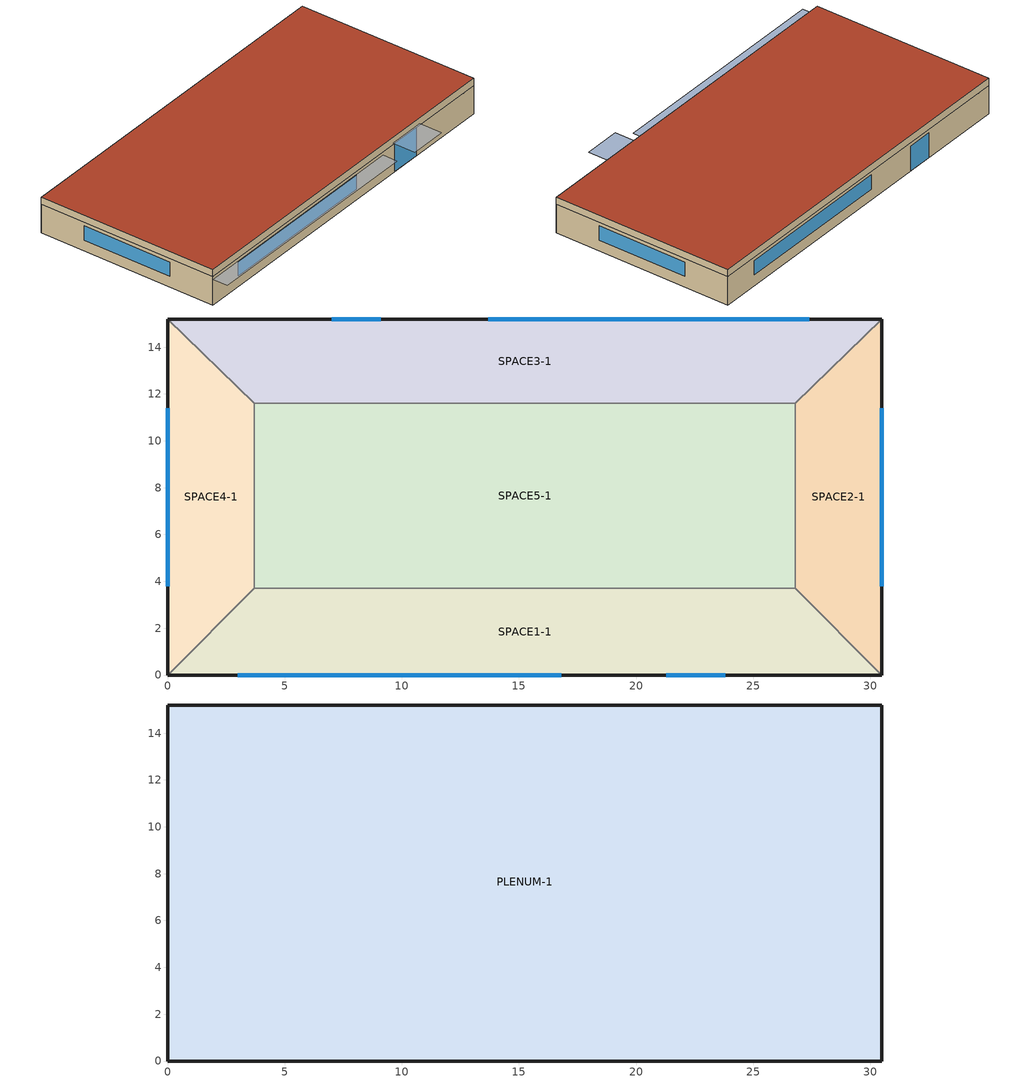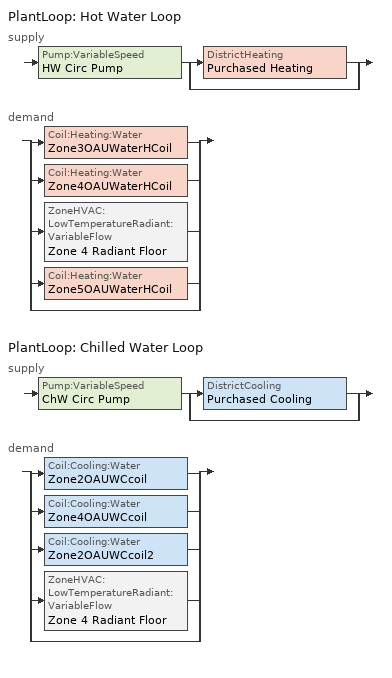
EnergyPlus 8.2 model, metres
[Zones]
SPACE1-1
 floor ground (FLOOR-SLAB-1): 26.8,3.7 30.5,0 0,0 3.7,3.7 z0
 wall outside (WALL-1): 0,0 30.5,0 z0:2.4
 wall to SPACE2-1 (INT-WALL-1): 30.5,0 26.8,3.7 z0:2.4
 wall to SPACE4-1 (INT-WALL-1): 3.7,3.7 0,0 z0:2.4
 wall to SPACE5-1 (INT-WALL-1): 26.8,3.7 3.7,3.7 z0:2.4
 window (Dbl Clr 3mm/13mm Air): 3,0 16.8,0 z0.9:2.1
 window (Sgl Grey 3mm): 21.3,0 23.8,0 z0:2.4
SPACE2-1
 floor ground (FLOOR-SLAB-1): 26.8,11.6 30.5,15.2 30.5,0 26.8,3.7 z0
 wall outside (WALL-1): 30.5,0 30.5,15.2 z0:2.4
 wall to SPACE3-1 (INT-WALL-1): 30.5,15.2 26.8,11.6 z0:2.4
 wall to SPACE5-1 (INT-WALL-1): 26.8,11.6 26.8,3.7 z0:2.4
 window (Dbl Clr 3mm/13mm Air): 30.5,3.8 30.5,11.4 z0.9:2.1
SPACE3-1
 floor ground (FLOOR-SLAB-1): 26.8,11.6 3.7,11.6 0,15.2 30.5,15.2 z0
 wall outside (WALL-1): 30.5,15.2 0,15.2 z0:2.4
 wall to SPACE4-1 (INT-WALL-1): 0,15.2 3.7,11.6 z0:2.4
 wall to SPACE5-1 (INT-WALL-1): 3.7,11.6 26.8,11.6 z0:2.4
 window (Dbl Clr 3mm/13mm Air): 27.4,15.2 13.7,15.2 z0.9:2.1
 window (Sgl Grey 3mm): 9.1,15.2 7,15.2 z0:2.1
SPACE4-1
 floor ground (FLOOR-SLAB-1R): 3.7,3.7 0,0 0,15.2 3.7,11.6 z0
 wall outside (WALL-1): 0,15.2 0,0 z0:2.4
 wall to SPACE5-1 (INT-WALL-1): 3.7,3.7 3.7,11.6 z0:2.4
 window (Dbl Clr 3mm/13mm Air): 0,11.4 0,3.8 z0.9:2.1
SPACE5-1
 floor ground (FLOOR-SLAB-1): 26.8,11.6 26.8,3.7 3.7,3.7 3.7,11.6 z0
PLENUM-1
 floor to SPACE1-1 (CLNG-1): 26.8,3.7 30.5,0 0,0 3.7,3.7 z2.4
 floor to SPACE2-1 (CLNG-1): 26.8,11.6 30.5,15.2 30.5,0 26.8,3.7 z2.4
 floor to SPACE3-1 (CLNG-1): 26.8,11.6 3.7,11.6 0,15.2 30.5,15.2 z2.4
 floor to SPACE4-1 (CLNG-1): 3.7,3.7 0,0 0,15.2 3.7,11.6 z2.4
 floor to SPACE5-1 (CLNG-1): 26.8,11.6 26.8,3.7 3.7,3.7 3.7,11.6 z2.4
 wall outside (WALL-1): 0,0 30.5,0 30.5,15.2 0,15.2 0,0 z2.4:3
 roof outside (ROOF-1): 0,15.2 0,0 30.5,0 30.5,15.2 z3
shading: 0,-1.3 0,0 19.8,0 19.8,-1.3 z2.2; 21,-2 21,0 24.1,0 24.1,-2 z2.6
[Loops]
PlantLoop 'Hot Water Loop'
 supply: Pump:VariableSpeed 'HW Circ Pump' > split
  | DistrictHeating 'Purchased Heating'
  | bypass
 demand: split
  | Coil:Heating:Water 'Zone3OAUWaterHCoil'
  | Coil:Heating:Water 'Zone4OAUWaterHCoil'
  | ZoneHVAC:LowTemperatureRadiant:VariableFlow 'Zone 4 Radiant Floor'
  | Coil:Heating:Water 'Zone5OAUWaterHCoil'
  | bypass
PlantLoop 'Chilled Water Loop'
 supply: Pump:VariableSpeed 'ChW Circ Pump' > split
  | DistrictCooling 'Purchased Cooling'
  | bypass
 demand: split
  | Coil:Cooling:Water 'Zone2OAUWCcoil'
  | Coil:Cooling:Water 'Zone4OAUWCcoil'
  | Coil:Cooling:Water 'Zone2OAUWCcoil2'
  | ZoneHVAC:LowTemperatureRadiant:VariableFlow 'Zone 4 Radiant Floor'
  | bypass
[Building]
Building: North Axis {deg}=30; Terrain=City; Loads Convergence Tolerance Value=0.04; Temperature Convergence Tolerance Value {deltaC}=0.4; Solar Distribution=FullExterior; Maximum Number of Warmup Days=25; Minimum Number of Warmup Days=6
[Site:Location]
CHICAGO_IL_USA TMY2-94846: Latitude {deg}=41.78; Longitude {deg}=-87.75; Time Zone {hr}=-6; Elevation {m}=190
[Site:GroundTemperature:BuildingSurface]
20.03, 20.03, 20.13, 20.3, 20.43, 20.52, 20.62, 20.77, 20.78, 20.55, 20.44, 20.2
[SizingPeriod:DesignDay] Day of Month=21; Humidity Condition Type=Wetbulb; Barometric Pressure {Pa}=99063; Rain Indicator=No; Snow Indicator=No; Daylight Saving Time Indicator=No; Solar Model Indicator=ASHRAEClearSky
Name | Month | Day Type | Maximum Dry-Bulb Temperature {C} | Daily Dry-Bulb Temperature Range {deltaC} | Wetbulb or DewPoint at Maximum Dry-Bulb {C} | Wind Speed {m/s} | Wind Direction {deg} | Sky Clearness
CHICAGO_IL_USA Annual Cooling 1% Design Conditions DB/MCWB | 7 | SummerDesignDay | 31.5 | 10.7 | 23 | 5.3 | 230 | 1
CHICAGO_IL_USA Annual Heating 99% Design Conditions DB | 1 | WinterDesignDay | -17.3 | 0 | -17.3 | 4.9 | 270 | 0
[Material] Thermal Absorptance=0.9
Name | Roughness | Thickness {m} | Conductivity {W/m-K} | Density {kg/m3} | Specific Heat {J/kg-K} | Solar Absorptance | Visible Absorptance
FINISH FLOORING - TILE 1 / 16 IN | Smooth | 0.0016 | 0.17 | 1922.21 | 1250 | 0.5 | 0.5
RG01 | Rough | 0.0127 | 1.442 | 881 | 1674 | 0.65 | 0.65
BR01 | VeryRough | 0.0095 | 0.162 | 1121 | 1464 | 0.7 | 0.7
IN46 | VeryRough | 0.0762 | 0.023 | 24 | 1590 | 0.5 | 0.5
WD01 | MediumSmooth | 0.0191 | 0.115 | 513 | 1381 | 0.78 | 0.78
PW03 | MediumSmooth | 0.0127 | 0.115 | 545 | 1213 | 0.78 | 0.78
IN02 | Rough | 0.0901 | 0.043 | 10 | 837 | 0.75 | 0.75
GP01 | MediumSmooth | 0.0127 | 0.16 | 801 | 837 | 0.75 | 0.75
GP02 | MediumSmooth | 0.0159 | 0.16 | 801 | 837 | 0.75 | 0.75
CC03 | MediumRough | 0.1016 | 1.31 | 2243 | 837 | 0.65 | 0.65
CC03R | MediumRough | 0.0508 | 1.31 | 2243 | 837 | 0.65 | 0.65
[Material:NoMass]
MAT-CLNG-1: Roughness=Rough; Thermal Resistance {m2-K/W}=0.652259; Thermal Absorptance=0.65; Solar Absorptance=0.65; Visible Absorptance=0.65
[Material:AirGap]
AL21: Thermal Resistance {m2-K/W}=0.157
[WindowMaterial:Glazing] Optical Data Type=SpectralAverage; Thickness {m}=0.003; Infrared Transmittance at Normal Incidence=0; Front Side Infrared Hemispherical Emissivity=0.84; Back Side Infrared Hemispherical Emissivity=0.84; Conductivity {W/m-K}=0.9
Name | Solar Transmittance at Normal Incidence | Front Side Solar Reflectance at Normal Incidence | Back Side Solar Reflectance at Normal Incidence | Visible Transmittance at Normal Incidence | Front Side Visible Reflectance at Normal Incidence | Back Side Visible Reflectance at Normal Incidence
CLEAR 3MM | 0.837 | 0.075 | 0.075 | 0.898 | 0.081 | 0.081
GREY 3MM | 0.626 | 0.061 | 0.061 | 0.611 | 0.061 | 0.061
[WindowMaterial:Gas]
AIR 13MM: Gas Type=Air; Thickness {m}=0.0127
[Construction]
ROOF-1: RG01, BR01, IN46, WD01
WALL-1: WD01, PW03, IN02, GP01
CLNG-1: MAT-CLNG-1
FLOOR-SLAB-1: CC03
INT-WALL-1: GP02, AL21, GP02
Dbl Clr 3mm/13mm Air: CLEAR 3MM, AIR 13MM, CLEAR 3MM
Sgl Grey 3mm: GREY 3MM
[Construction:InternalSource]
FLOOR-SLAB-1R: 2, 2, 1, 0.1524, IN02, CC03R, CC03R, FINISH FLOORING - TILE 1 / 16 IN
[Coil:Heating:Gas]
Name | Availability Schedule | Gas Burner Efficiency | Nominal Capacity {W}
Zone2OAUHeatingCoil | OAUnitOASched_01 | 0.77 | 30000
Desiccant Regen Coil | FanAndCoilAvailSched | 0.8 | 100000
[ZoneControl:Thermostat] Control Type Schedule=Zone Control Type Sched; Control 1=Heating Setpoint with SB; Control 2=Cooling Setpoint with SB
Name | Zone or ZoneList
Zone 1 Thermostat | SPACE1-1
Zone 2 Thermostat | SPACE2-1
Zone 3 Thermostat | SPACE3-1
Zone 4 Thermostat | SPACE4-1
Zone 5 Thermostat | SPACE5-1
[Coil:Cooling:Water] Design Air Flow Rate {m3/s}=0.84; Design Inlet Water Temperature {C}=6.67; Design Inlet Air Temperature {C}=30; Design Outlet Air Temperature {C}=11; Design Inlet Air Humidity Ratio {kgWater/kgDryAir}=0.014; Design Outlet Air Humidity Ratio {kgWater/kgDryAir}=0.008; Type of Analysis=SimpleAnalysis; Heat Exchanger Configuration=CrossFlow
Name | Availability Schedule | Design Water Flow Rate {m3/s}
Zone2OAUWCcoil2 | OAUnitOASched_01 | 0.002
Zone4OAUWCcoil | OAUnitOASched_01CCoil | 0.002
Zone2OAUWCcoil | OAUnitOASched_01 | 0.001
[ZoneInfiltration:DesignFlowRate] Schedule=INFIL-SCH; Design Flow Rate Calculation Method=AirChanges/Hour; Air Changes per Hour {1/hr}=0.3; Constant Term Coefficient=1
Name | Zone or ZoneList
Space1_INF | SPACE1-1
Space2_INF; Space4_INF | SPACE4-1
Space3_INF | SPACE3-1
Space5_INF | SPACE5-1
[ZoneHVAC:OutdoorAirUnit] Availability Schedule=OAUnitOASched_01; Outdoor Air Flow Rate {m3/s}=0.42; Exhaust Air Flow Rate {m3/s}=0.42
Name | Zone | Outdoor Air Schedule | Supply Fan | Supply Fan Placement | Exhaust Fan | Exhaust Air Schedule | Unit Control Type | High Air Control Temperature Schedule | Low Air Control Temperature Schedule | Outdoor Air Unit List
Zone5DXOutAir | SPACE5-1 | OAUnitOASched_01 | Zone5OAUFan1 | BlowThrough | Zone5OAUExhaustFan1 | OAUnitOASched_01 | TemperatureControl | OAUHitemp2 | OAULotemp2 | Zone5OAUEquip1
Zone5WaterOutAir | SPACE5-1 | OAUnitOASched_01 | Zone5OAUFan2 | DrawThrough | Zone5OAUextFan1 | OAUnitOASched_01 | NeutralControl |  |  | Zone5OAUEquip2
Zone4OutAir | SPACE4-1 | OAUnitOASched_01 | Zone4OAUFan | BlowThrough | Zone4OAUextFan | OAUnitOASched_01 | HUMIDITYCONTROL | DOAS Dewpoint Temp Sch |  | Zone4OAEQLIST
Zone3OutAir | SPACE3-1 | OAUnitOASched_02 | Zone3OAUFan | DrawThrough | Zone3OAUextFan | OAUnitOASched_02 | NeutralControl |  |  | Zone3OAEQLIST
Zone2OutAir | SPACE2-1 | OAUnitOASched_01 | Zone2OAUFan | BlowThrough | Zone2OAUExhaustFan | OAUnitOASched_01 | TemperatureControl | OAUHiCtrlTemp | OAULoCtrlTemp | Zone2OAEQLIST
Zone1OutAir | SPACE1-1 | OAUnitOASched_01 | Zone1OAUFan | DrawThrough | Zone1OAUextFan | OAUnitOASched_01 | TemperatureControl | OAUHiCtrlTemp | OAULoCtrlTemp | Zone1OAEQLIST
[Fan:ConstantVolume] Availability Schedule=OAUnitOASched_01; Fan Total Efficiency=0.5; Pressure Rise {Pa}=75; Motor Efficiency=0.9; Motor In Airstream Fraction=1
Name | Maximum Flow Rate {m3/s}
Zone5OAUFan1; Zone5OAUExhaustFan1; Zone5OAUextFan1; Zone3OAUextFan; Zone4OAUFan; Zone4OAUextFan; Zone3OAUFan; Zone2OAUFan; Zone2OAUExhaustFan; Zone1OAUextFan; Zone1OAUFan | 0.42
Zone5OAUFan2 | 0.84
[ZoneHVAC:OutdoorAirUnit:EquipmentList]
Name | Component 1 | Component 2 | Component 3 | Component 4
Zone5OAUEquip1 | Z5Dessicant | Zone5A2AHeat Recovery | DX Cooling Coil System 5 | Zone5DESHCoil
Zone5OAUEquip2 | DX Cooling Coil System 52 | Zone5OAUWaterHCoil
Zone4OAEQLIST | Zone4OAUHX | Zone4OAUWCcoil | Zone4OAUWaterHCoil
Zone3OAEQLIST | Zone3OAUHX | DX Cooling Coil System 3 | Zone3OAUWaterHCoil
Zone2OAEQLIST | Zone2OAUHX | Zone2OAUWCcoil | Zone2OAUHeatingCoil | Zone2OAUWCcoil2
Zone1OAEQLIST | Zone1OAUHR | DX Cooling Coil System 1 | Zone1OAUHeatingCoil
[Dehumidifier:Desiccant:NoFans]
Z5Dessicant: Availability Schedule=FanAndCoilAvailSched; Control Type=LeavingMaximumHumidityRatioSetpoint; Leaving Maximum Humidity Ratio Setpoint {kgWater/kgDryAir}=0.007; Nominal Process Air Flow Rate {m3/s}=1; Nominal Process Air Velocity {m/s}=2.5; Rotor Power {W}=10; Regeneration Coil=Desiccant Regen Coil; Regeneration Fan=Desiccant Regen Fan; Performance Model Type=DEFAULT
[Fan:VariableVolume]
Desiccant Regen Fan: Availability Schedule=FanAndCoilAvailSched; Fan Total Efficiency=0.7; Pressure Rise {Pa}=600; Maximum Flow Rate {m3/s}=1.3; Fan Power Minimum Flow Rate Input Method=FixedFlowRate; Fan Power Minimum Air Flow Rate {m3/s}=0; Motor Efficiency=0.9; Motor In Airstream Fraction=1; Fan Power Coefficient 1=0; Fan Power Coefficient 2=1; Fan Power Coefficient 3=0; Fan Power Coefficient 4=0; Fan Power Coefficient 5=0
[HeatExchanger:AirToAir:FlatPlate] Ratio of Supply to Secondary hA Values=1; Nominal Electric Power {W}=0
Name | Availability Schedule | Flow Arrangement Type | Economizer Lockout | Nominal Supply Air Flow Rate {m3/s} | Nominal Supply Air Inlet Temperature {C} | Nominal Supply Air Outlet Temperature {C} | Nominal Secondary Air Flow Rate {m3/s} | Nominal Secondary Air Inlet Temperature {C}
Zone5A2AHeat Recovery | FanAndCoilAvailSched | CounterFlow | Yes | 0.4333 | 5 | 15 | 0.4333 | 20
Zone4OAUHX | OAUnitOASched_01 | CrossFlowBothUnmixed | No | 0.84 | 24 | 20 | 0.84 | 17
[CoilSystem:Cooling:DX]
Name | Availability Schedule | Cooling Coil
DX Cooling Coil System 5 | OAUnitOASched_01 | ACDXCoil 5
DX Cooling Coil System 52 | OAUnitOASched_01 | ACDXCoil 52
DX Cooling Coil System 3 | OAUnitOASched_01 | ACDXCoil 3
DX Cooling Coil System 1 | FanAndCoilAvailSched | ACDXCoil 1
[Coil:Cooling:DX:SingleSpeed] Gross Rated Total Cooling Capacity {W}=autosize; Gross Rated Sensible Heat Ratio=autosize; Gross Rated Cooling COP {W/W}=3; Total Cooling Capacity Function of Temperature Curve=WindACCoolCapFT; Total Cooling Capacity Function of Flow Fraction Curve=WindACCoolCapFFF; Energy Input Ratio Function of Temperature Curve=WindACEIRFT; Energy Input Ratio Function of Flow Fraction Curve=WindACEIRFFF; Part Load Fraction Correlation Curve=WindACPLFFPLR
Name | Availability Schedule | Rated Air Flow Rate {m3/s}
ACDXCoil 5 | OAUnitOASched_01 | autosize
ACDXCoil 52 | FanAndCoilAvailSched | autosize
ACDXCoil 3 | OAUnitOASched_01 | 0.42
ACDXCoil 1 | FanAndCoilAvailSched | 0.42
[Coil:Heating:Electric] Availability Schedule=OAUnitOASched_01; Efficiency=0.99; Nominal Capacity {W}=30000
Zone5DESHCoil; Zone1OAUHeatingCoil
[Zone equipment]
SPACE5-1: Zone5WaterOutAir, Zone5DXOutAir
SPACE4-1: Zone4OutAir, Zone 4 Radiant Floor
SPACE3-1: Zone3OutAir
SPACE2-1: Zone2OutAir
SPACE1-1: Zone1OutAir
[Sizing:Plant]
Chilled Water Loop: Loop Type=Cooling; Design Loop Exit Temperature {C}=15; Loop Design Temperature Difference {deltaC}=5
[Sizing:Zone] Zone Cooling Design Supply Air Temperature Input Method=SupplyAirTemperature; Zone Cooling Design Supply Air Temperature {C}=12; Zone Heating Design Supply Air Temperature Input Method=SupplyAirTemperature; Zone Heating Design Supply Air Temperature {C}=50; Zone Cooling Design Supply Air Humidity Ratio {kgWater/kgDryAir}=0.008; Zone Heating Design Supply Air Humidity Ratio {kgWater/kgDryAir}=0.008; Heating Design Air Flow Method=DesignDay; Heating Design Air Flow Rate {m3/s}=0
Name | Design Specification Outdoor Air Object | Zone Heating Sizing Factor | Zone Cooling Sizing Factor | Cooling Design Air Flow Method | Cooling Design Air Flow Rate {m3/s}
SPACE5-1 | SZ DSOA SPACE5-1 | 1.5 | 1.5 | Flow/Zone | 0.42
SPACE1-1 | SZ DSOA SPACE1-1 | 0 | 0 | DesignDay | 0
SPACE2-1 | SZ DSOA SPACE2-1 | 0 | 0 | DesignDay | 0
SPACE3-1 | SZ DSOA SPACE3-1 | 0 | 0 | DesignDay | 0
SPACE4-1 | SZ DSOA SPACE4-1 | 0 | 0 | DesignDay | 0
[DesignSpecification:OutdoorAir] Outdoor Air Method=Flow/Zone; Outdoor Air Flow per Person {m3/s-person}=0; Outdoor Air Flow per Zone Floor Area {m3/s-m2}=0; Outdoor Air Flow per Zone {m3/s}=0.42
SZ DSOA SPACE5-1; SZ DSOA SPACE1-1; SZ DSOA SPACE2-1; SZ DSOA SPACE3-1; SZ DSOA SPACE4-1
[Coil:Heating:Water] U-Factor Times Area Value {W/K}=400; Maximum Water Flow Rate {m3/s}=0.0005; Performance Input Method=NominalCapacity; Rated Capacity {W}=30000; Rated Inlet Water Temperature {C}=82.2; Rated Inlet Air Temperature {C}=16.6; Rated Outlet Water Temperature {C}=71.1; Rated Outlet Air Temperature {C}=32.2
Name | Availability Schedule
Zone5OAUWaterHCoil; Zone3OAUWaterHCoil | OAUnitOASched_01
Zone4OAUWaterHCoil | OAUnitOASched_01HCoil
[ZoneHVAC:LowTemperatureRadiant:VariableFlow]
Zone 4 Radiant Floor: Availability Schedule=RadiantSysAvailSched; Zone=SPACE4-1; Surface Name or Radiant Surface Group=F4-1; Hydronic Tubing Inside Diameter {m}=0.012; Hydronic Tubing Length {m}=400; Temperature Control Type=MeanAirTemperature; Heating Design Capacity Method=HeatingDesignCapacity; Heating Design Capacity {W}=Autosize; Maximum Hot Water Flow {m3/s}=0.00008; Heating Control Throttling Range {deltaC}=2; Heating Control Temperature Schedule=Radiant Heating Setpoints; Cooling Design Capacity Method=CoolingDesignCapacity; Cooling Design Capacity {W}=Autosize; Maximum Cold Water Flow {m3/s}=0.0012; Cooling Control Throttling Range {deltaC}=2; Cooling Control Temperature Schedule=Radiant Cooling Setpoints; Condensation Control Type=SimpleOff; Condensation Control Dewpoint Offset {C}=1
[Pump:VariableSpeed] Rated Pump Head {Pa}=300000; Motor Efficiency=0.87; Fraction of Motor Inefficiencies to Fluid Stream=0; Coefficient 1 of the Part Load Performance Curve=0; Coefficient 2 of the Part Load Performance Curve=1; Coefficient 3 of the Part Load Performance Curve=0; Coefficient 4 of the Part Load Performance Curve=0; Minimum Flow Rate {m3/s}=0; Pump Control Type=INTERMITTENT
Name | Rated Flow Rate {m3/s} | Rated Power Consumption {W}
HW Circ Pump | 0.002 | 900
ChW Circ Pump | 0.004 | 1800
[DistrictHeating]
Purchased Heating: Nominal Capacity {W}=1000000
[PlantLoop] Fluid Type=Water; Maximum Loop Temperature {C}=100; Maximum Loop Flow Rate {m3/s}=0.002; Minimum Loop Flow Rate {m3/s}=0; Plant Loop Volume {m3}=autocalculate; Load Distribution Scheme=Optimal
Name | Plant Equipment Operation Scheme | Minimum Loop Temperature {C}
Hot Water Loop | Hot Loop Operation | 2
Chilled Water Loop | Chilled Loop Operation | 1
[PlantEquipmentList]
heating plant: Purchased Heating
cooling plant: Purchased Cooling
[PlantEquipmentOperation:HeatingLoad]
Purchased Heating Only: Load Range 1 Lower Limit {W}=0; Load Range 1 Upper Limit {W}=1000000; Range 1 Equipment List=heating plant
[PlantEquipmentOperationSchemes] Control Scheme 1 Schedule=ON
Name | Control Scheme 1
Hot Loop Operation | Purchased Heating Only
Chilled Loop Operation | Purchased Cooling Only
[SetpointManager:Scheduled] Control Variable=Temperature
Name | Schedule | Setpoint Node or NodeList
Hot Water Loop Setpoint Manager | HW Loop Temp Schedule | Hot Water Loop Setpoint Node List
Chilled Water Loop Setpoint Manager | CW Loop Temp Schedule | Chilled Water Loop Setpoint Node List
[HeatExchanger:AirToAir:SensibleAndLatent] Availability Schedule=OAUnitOASched_01; Nominal Supply Air Flow Rate {m3/s}=0.42; Sensible Effectiveness at 100% Heating Air Flow=0.76; Latent Effectiveness at 100% Heating Air Flow=0.68; Sensible Effectiveness at 75% Heating Air Flow=0.81; Latent Effectiveness at 75% Heating Air Flow=0.73; Sensible Effectiveness at 100% Cooling Air Flow=0.76; Latent Effectiveness at 100% Cooling Air Flow=0.68; Sensible Effectiveness at 75% Cooling Air Flow=0.81; Latent Effectiveness at 75% Cooling Air Flow=0.73; Nominal Electric Power {W}=200; Supply Air Outlet Temperature Control=No; Heat Exchanger Type=Plate; Frost Control Type=None; Threshold Temperature {C}=1.7; Initial Defrost Time Fraction=0.083; Rate of Defrost Time Fraction Increase {1/K}=0.012; Economizer Lockout=No
Zone3OAUHX; Zone2OAUHX; Zone1OAUHR
[DistrictCooling]
Purchased Cooling: Nominal Capacity {W}=1000000
[PlantEquipmentOperation:CoolingLoad]
Purchased Cooling Only: Load Range 1 Lower Limit {W}=0; Load Range 1 Upper Limit {W}=1000000; Range 1 Equipment List=cooling plant
[ThermostatSetpoint:SingleHeating]
Heating Setpoint with SB: Setpoint Temperature Schedule=Heating Setpoints
[ThermostatSetpoint:SingleCooling]
Cooling Setpoint with SB: Setpoint Temperature Schedule=Cooling Setpoints
[Zone] Type=1; Multiplier=1
Name | Ceiling Height {m} | Volume {m3}
PLENUM-1 | 0.6096 | 283.2
SPACE1-1; SPACE3-1 | 2.4384 | 239.247
SPACE2-1; SPACE4-1 | 2.4384 | 103.311
SPACE5-1 | 2.4384 | 447.683
[People] Number of People Schedule=BLDG Sch   1; Number of People Calculation Method=people; Fraction Radiant=0.3; Activity Level Schedule=Activity Sch
Name | Zone or ZoneList | Number of People
SPACE1-1 People 1 | SPACE1-1 | 50
SPACE2-1 People 1 | SPACE2-1 | 5
SPACE3-1 People 1 | SPACE3-1 | 5
SPACE4-1 People 1 | SPACE4-1 | 5
SPACE5-1 People 1 | SPACE5-1 | 20
[Lights] Schedule=BLDG Sch   3; Design Level Calculation Method=LightingLevel; Return Air Fraction=0; Fraction Radiant=0.59; Fraction Visible=0.2; Fraction Replaceable=0
Name | Zone or ZoneList | Lighting Level {W}
SPACE1-1 Lights 1 | SPACE1-1 | 1584
SPACE2-1 Lights 1 | SPACE2-1 | 684
SPACE3-1 Lights 1 | SPACE3-1 | 684
SPACE4-1 Lights 1 | SPACE4-1 | 684
SPACE5-1 Lights 1 | SPACE5-1 | 2964
[ElectricEquipment] Schedule=BLDG Sch   2; Design Level Calculation Method=EquipmentLevel; Fraction Latent=0; Fraction Radiant=0.3; Fraction Lost=0
Name | Zone or ZoneList | Design Level {W}
SPACE1-1 ElecEq 1 | SPACE1-1 | 1056
SPACE2-1 ElecEq 1 | SPACE2-1 | 456
SPACE3-1 ElecEq 1 | SPACE3-1 | 456
SPACE4-1 ElecEq 1 | SPACE4-1 | 456
SPACE5-1 ElecEq 1 | SPACE5-1 | 1976
[Schedule:Compact]
Zone Control Type Sched: Through: 3/31, For: AllDays, Until: 24:00, 1, Through: 9/30, For: AllDays, Until: 24:00, 2, Through: 12/31, For: AllDays, Until: 24:00, 1
OAUHitemp2: Through: 12/31, For: AllDays, Until: 7:00, 20, Until: 17:00, 18, Until: 24:00, 20
OAULotemp2: Through: 12/31, For: AllDays, Until: 7:00, 10, Until: 17:00, 13, Until: 24:00, 10
OAUnitOASched_02: Through: 12/31, For: AllDays, Until: 7:00, .8, Until:12:00, 1, Until:18:00, .7, Until:24:00, 0
OAULoCtrlTemp: Through: 12/31, For: AllDays, Until: 24:00, 10
OAUHiCtrlTemp: Through: 12/31, For: AllDays, Until: 24:00, 15
INFIL-SCH: Through: 3/31, For: AllDays, Until: 24:00, 1, Through: 10/31, For: AllDays, Until: 24:00, 0, Through: 12/31, For: AllDays, Until: 24:00, 1
Activity Sch: Through: 12/31, For: AllDays, Until: 24:00, 131.8
BLDG Sch   1: Through: 12/31, For: Weekdays SummerDesignDay WinterDesignDay, Until: 6:00, 0, Until: 7:00, 0.1, Until: 8:00, 0.5, Until: 12:00, 1, Until: 13:00, 0.5, Until: 16:00, 1, Until: 17:00, 0.5, Until: 18:00, 0.1, Until: 24:00, 0, For: AllOtherDays, Until: 24:00, 0
BLDG Sch   2: Through: 12/31, For: Weekdays SummerDesignDay WinterDesignDay, Until: 8:00, 0, Until: 18:00, 1, Until: 24:00, 0, For: AllOtherDays, Until: 24:00, 0
BLDG Sch   3: Through: 12/31, For: Weekdays SummerDesignDay WinterDesignDay, Until: 6:00, 0.05, Until: 7:00, 0.2, Until: 17:00, 1, Until: 18:00, 0.5, Until: 24:00, 0.05, For: AllOtherDays, Until: 24:00, 0.05
ON; OAUnitOASched_01: Through: 12/31, For: AllDays, Until: 24:00, 1
CW Loop Temp Schedule: Through: 12/31, For: AllDays, Until: 24:00, 6.67
HW Loop Temp Schedule: Through: 12/31, For: AllDays, Until: 24:00, 60
FanAndCoilAvailSched: Through: 3/31, For: AllDays, Until: 24:00, 0, Through: 9/30, For: Weekdays SummerDesignDay, Until: 7:00, 1, Until: 17:00, 1, Until: 24:00, 1, For: AllOtherDays, Until: 24:00, 0, Through: 12/31, For: AllDays, Until: 24:00, 1
Heating Setpoints: Through: 12/31, For: AllDays, Until: 7:00, 15, Until: 17:00, 20, Until: 24:00, 15
Cooling Setpoints: Through: 12/31, For: AllDays, Until: 7:00, 23, Until: 17:00, 23, Until: 24:00, 23
OAUnitOASched_01HCoil: Through: 3/31, For: AllDays, Until: 24:00, 1, Through: 9/30, For: AllDays, Until: 24:00, 0, Through: 12/31, For: AllDays, Until: 24:00, 1
OAUnitOASched_01CCoil: Through: 3/31, For: AllDays, Until: 24:00, 0, Through: 9/30, For: AllDays, Until: 24:00, 1, Through: 12/31, For: AllDays, Until: 24:00, 0
RADIANTSYSAVAILSCHED: Through: 12/31, For: Alldays, Until: 24:00, 1
RADIANT HEATING SETPOINTS: Through: 3/31, For: Alldays, Until: 7:00, 15, Until: 17:00, 20, Until: 24:00, 15, Through: 9/30, For: Alldays, Until: 24:00, 15, Through: 12/31, For: Alldays, Until: 7:00, 15, Until: 17:00, 20, Until: 24:00, 15
RADIANT COOLING SETPOINTS: Through: 12/31, For: Alldays, Until: 24:00, 23
DOAS Dewpoint Temp Sch: Through: 12/31, For: Alldays, Until: 24:00, 19
[Curve:Quadratic]
Name | Coefficient1 Constant | Coefficient2 x | Coefficient3 x**2 | Minimum Value of x | Maximum Value of x
WindACCoolCapFFF | 0.8 | 0.2 | 0 | 0.5 | 1.5
WindACEIRFFF | 1.1552 | -0.1808 | 0.0256 | 0.5 | 1.5
WindACPLFFPLR | 0.85 | 0.15 | 0 | 0 | 1
[Curve:Biquadratic] Minimum Value of x=12.77778; Maximum Value of x=23.88889; Minimum Value of y=18; Maximum Value of y=46.11111
Name | Coefficient1 Constant | Coefficient2 x | Coefficient3 x**2 | Coefficient4 y | Coefficient5 y**2 | Coefficient6 x*y
WindACCoolCapFT | 0.942588 | 0.00954335 | 0.00068377 | -0.0110427 | 5.249e-06 | -9.72e-06
WindACEIRFT | 0.342414 | 0.034885 | -0.0006237 | 0.00497722 | 0.000437951 | -0.000728028
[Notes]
OutdoorAirUnitRadiantSystem.idf
Basic file description:  1 story building divided into 4 exterior and one interior conditioned zones and return plenum.
Highlights:              Outdoor Air unit to control outdoor air (humidity)
Radiant system in select zones for sensible loads
Simulation Location/Run: CHICAGO_IL_USA TMY2-94846, 2 design days, 2 run periods,
Run Control executes the run periods using the weather file
Location:                Chicago, IL
Design Days:             CHICAGO_IL_USA Annual Heating 99% Design Conditions DB, MaxDB= -17.3°C
CHICAGO_IL_USA Annual Cooling 1% Design Conditions, MaxDB=  31.5°C MCWB=  23.0°C
Run Period (Weather File): Winter 1/14, Summer 7/7, CHICAGO_IL_USA TMY2-94846
Run Control:             Zone and System sizing with weather file run control
Building: Single floor rectangular building 100 ft x 50 ft. 5 zones - 4 exterior, 1 interior, zone height 8 feet.
Exterior zone depth is 12 feet. There is a 2 foot high return plenum: the overall building height is
10 feet. There are windows on all 4 facades; the south and north facades have glass doors.
The south facing glass is shaded by overhangs. The walls are woodshingle over plywood, R11 insulation,
and gypboard. The roof is a gravel built up roof with R-3 mineral board insulation and plywood sheathing.
The windows are of various single and double pane construction with 3mm and 6mm glass and either 6mm or
13mm argon or air gap.  The window to wall ratio is approxomately 0.29.
The south wall and door have overhangs.
The building is oriented 30 degrees east of north.
Floor Area:        463.6 m2 (5000 ft2)
Number of Stories: 1
Zone Description Details:
Internal gains description:     lighting is 1.5 watts/ft2, office equip is 1.0 watts/ft2. There is 1 occupant
per 100 ft2 of floor area. The infiltration is 0.25 air changes per hour.
Interzone Surfaces:             6 interzone surfaces (see diagram)
Internal Mass:                  None
Windows:                        4 ea.: 1) Double pane clear, 3mm glass, 13mm air gap
2) Double pane clear, 3mm glass, 13mm argon gap
3) Double pane clear, 6mm glass, 6mm air gap
4) Double pane lowE,  6mm lowE glass outside, 6mm air gap, 6mm clear glass
Doors:                          2 ea.:    Single pane grey,  3mm glass
Detached Shading:               None
Daylight:                       None
Natural Ventilation:            None
Compact Schedules:              Yes
HVAC:                           No primary HVAC System
Zonal Equipment:                Outdoor Air Unit
Zone 1  : Dx cooling coil, electric heating coil
Zone 2  : Heat Exchanger (total heat), water cooling(1), gas heating coil, water cooling coil(2)
Zone 3  : Heat Exchanger (total heat), water cooling coil, water heating coil
Zone 4  : Heat Exchanger (Sensible Heat), water cooling coil, water heating coil
Zone5-1 : Desiccant Dehumidifier (for dehumidification), Heat exchanger(sensible Only), DX cooling coil, electric heating coil
Zone5-2 : Dx cooling coil, water heating coil
Central Air Handling Equipment: None
System Equipment Autosize:      Yes
Purchased Cooling:              Yes
Purchased Heating:              Yes
Coils:                          Depends on the outdoor air unit
Pumps:                          Pump:VariableSpeed
Boilers:                        None
Chillers:                       None
Standard Reports:               None
Timestep or Hourly Variables:   Hourly
Time bins Report:               None
HTML Report:                    None
Environmental Emissions:        None
Utility Tariffs:                None
